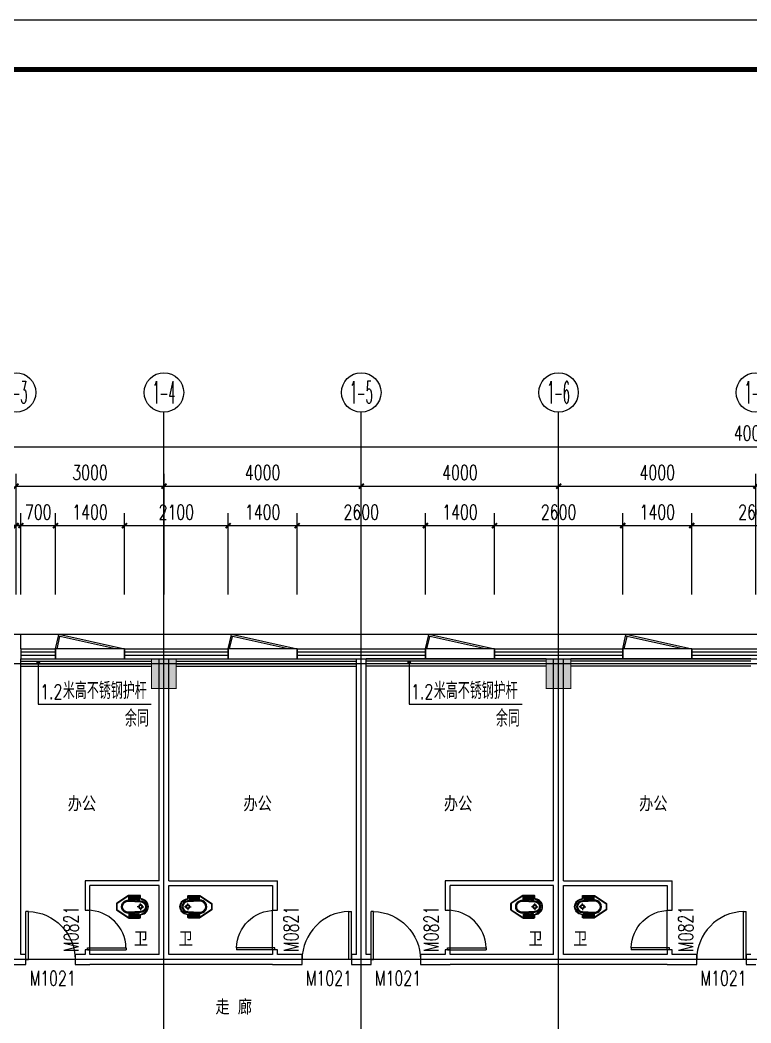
# Model space of a CAD drawing. Extents: x -6243262 to 3079315, y -2914302 to 172723.
# Drawn here: x -2305368 to -2290550, y -711687 to -691350 of the extents above; entities that cross this region are included whole.
import ezdxf
from ezdxf.enums import TextEntityAlignment as Align

# ---------------------------------------------------------------- set-up
doc = ezdxf.new("R2010")
doc.units = 0
doc.header["$LTSCALE"] = 1000
for name, color, linetype in [('0-柱网', 2, 'Continuous'), ('0-铝板', 32, 'Continuous'), ('A-FLOR-OTHER1-ON', 253, 'Continuous'), ('AXIS', 3, 'Continuous'), ('AXIS_TEXT', 7, 'Continuous'), ('DIM_LEAD', 3, 'Continuous'), ('DOTE', 24, 'Continuous'), ('PUB_DIM', 3, 'Continuous'), ('PUB_TEXT', 7, 'Continuous'), ('PUB_TITLE', 4, 'Continuous'), ('STAIR', 2, 'Continuous'), ('WALL', 9, 'Continuous'), ('WINDOW', 4, 'Continuous'), ('WINDOW_TEXT', 7, 'Continuous'), ('洁具', 253, 'Continuous')]:
    doc.layers.add(name, color=color, linetype=linetype)
doc.styles.add('-宋体', font='', dxfattribs={"width": 0.8})
doc.styles.add('_TCH_AXIS', font='COMPLEX', dxfattribs={"bigfont": 'GBCBIG'})
doc.styles.add('_TCH_DIM', font='SIMPLEX', dxfattribs={"bigfont": 'GBCBIG'})
doc.styles.add('_TCH_DIM_T3', font='SIMPLEX', dxfattribs={"width": 0.705882, "bigfont": 'GBCBIG'})
doc.styles.add('_TCH_WINDOW', font='SIMPLEX', dxfattribs={"height": 3.5, "bigfont": 'GBCBIG'})
doc.styles.add('COMPLEX', font='COMPLEX')
doc.styles.get('-宋体').set_extended_font_data('SimSun')
doc.dimstyles.new('_TCH_ARCH&&100', dxfattribs={"dimtxt": 297.5, "dimasz": 100, "dimexe": 250, "dimexo": 300, "dimgap": 126.25, "dimtad": 1, "dimdec": 0, "dimzin": 0, "dimdsep": 46, "dimtxsty": '_TCH_DIM_T3', "dimblk": 'ARCHTICK', "dimcen": 0.09, "dimclrt": 7, "dimazin": 2, "dimtfac": 1, "dimtdec": 0, "dimtix": 1, "dimtmove": 2, "dimatfit": 3, "dimfxl": 0, "dimtolj": 1, "dimtzin": 0, "dimarcsym": 0})

# ---------------------------------------------------------------- blocks, each defined once
blk = doc.blocks.new('$plan$00002871')
at = {"layer": '洁具', "color": 0}
for p, q in [((-15, -490), (-67, -490)), ((0, -475), (0, -423)), ((0, -505), (0, -557)), ((15, -490), (67, -490))]:
    blk.add_line(p, q, dxfattribs=at)
for points in [[(159, -508, -0.88995), (-159, -508, 0.380538), (-179, -491), (-210, -491, -0.414214), (-230, -471), (-230, -258, -0.144595), (-227, -247), (-73, -9, -0.254383), (-56, 0), (56, 0, -0.254383), (73, -9), (227, -247, -0.144595), (230, -258), (230, -471, -0.414214), (210, -491), (179, -491, 0.380538)], [(120, -491), (130, -252, 1.134994), (-130, -252), (-120, -491, 0.992594)], [(105, -490), (115, -251, 1.141146), (-115, -251), (-105, -490, 0.994896)], [(100, -490), (110, -251, 1.143479), (-110, -251), (-100, -490, 0.995777)], [(-149, -264, 1), (-149, -252), (-207, -252, 1), (-207, -264)], [(-148, -287, 1), (-148, -275), (-207, -275, 1), (-207, -287)], [(-147, -307, 1), (-147, -295), (-207, -295, 1), (-207, -307)], [(-146, -330, 1), (-146, -319), (-207, -319, 1), (-207, -330)], [(-146, -352, 1), (-146, -341), (-207, -341, 1), (-207, -352)], [(-145, -376, 1), (-145, -364), (-207, -364, 1), (-207, -376)], [(-144, -399, 1), (-144, -388), (-207, -388, 1), (-207, -399)], [(-149, -263, 1), (-149, -253), (-207, -253, 1), (-207, -263)], [(-148, -286, 1), (-148, -276), (-207, -276, 1), (-207, -286)], [(-147, -306, 1), (-147, -296), (-207, -296, 1), (-207, -306)], [(-146, -329, 1), (-146, -320), (-207, -320, 1), (-207, -329)], [(-146, -351, 1), (-146, -342), (-207, -342, 1), (-207, -351)], [(-145, -375, 1), (-145, -365), (-207, -365, 1), (-207, -375)], [(-144, -398, 1), (-144, -389), (-207, -389, 1), (-207, -398)], [(144, -399, -1), (144, -388), (207, -388, -1), (207, -399)], [(145, -376, -1), (145, -364), (207, -364, -1), (207, -376)], [(144, -398, -1), (144, -389), (207, -389, -1), (207, -398)], [(146, -352, -1), (146, -341), (207, -341, -1), (207, -352)], [(145, -375, -1), (145, -365), (207, -365, -1), (207, -375)], [(146, -330, -1), (146, -319), (207, -319, -1), (207, -330)], [(146, -351, -1), (146, -342), (207, -342, -1), (207, -351)], [(148, -287, -1), (148, -275), (207, -275, -1), (207, -287)], [(147, -307, -1), (147, -295), (207, -295, -1), (207, -307)], [(146, -329, -1), (146, -320), (207, -320, -1), (207, -329)], [(148, -286, -1), (148, -276), (207, -276, -1), (207, -286)], [(147, -306, -1), (147, -296), (207, -296, -1), (207, -306)], [(149, -264, -1), (149, -252), (207, -252, -1), (207, -264)], [(149, -263, -1), (149, -253), (207, -253, -1), (207, -263)], [(-143, -423, 1), (-143, -411), (-207, -411, 1), (-207, -423)], [(-141, -444, 1), (-141, -432), (-207, -432, 1), (-207, -444)], [(-141, -464, 1), (-141, -453), (-207, -453, 1), (-207, -464)], [(-143, -422, 1), (-143, -412), (-207, -412, 1), (-207, -422)], [(-141, -443, 1), (-141, -433), (-207, -433, 1), (-207, -443)], [(-141, -463, 1), (-141, -454), (-207, -454, 1), (-207, -463)], [(141, -444, -1), (141, -432), (207, -432, -1), (207, -444)], [(141, -464, -1), (141, -453), (207, -453, -1), (207, -464)], [(141, -443, -1), (141, -433), (207, -433, -1), (207, -443)], [(141, -463, -1), (141, -454), (207, -454, -1), (207, -463)], [(143, -423, -1), (143, -411), (207, -411, -1), (207, -423)], [(143, -422, -1), (143, -412), (207, -412, -1), (207, -422)]]:
    blk.add_lwpolyline(points, format="xyb", close=True, dxfattribs=at)
blk.add_lwpolyline([(-149, -507, 0.380538), (-179, -481), (-210, -481, -0.414214), (-220, -471), (-220, -258, -0.144595), (-218, -253), (-64, -15, -0.254383), (-56, -10), (56, -10, -0.254383), (64, -15), (218, -253, -0.144595), (220, -258), (220, -471, -0.414214), (210, -481), (179, -481, 0.380538), (149, -507, 0.380538)], format="xyb", dxfattribs=at)
for radius in [40, 31.7]:
    blk.add_circle((0, -490), radius, dxfattribs=at)
blk.add_arc((0, -490), 150, 186.665, 353.335, dxfattribs=at)
blk = doc.blocks.new('1#柱网')
at = {"layer": '0-柱网'}
for points in [[(501855, 93967), (501855, 93367), (502355, 93367), (502355, 93967)], [(509855, 93967), (509855, 93367), (510355, 93367), (510355, 93967)]]:
    blk.add_hatch(color=0, dxfattribs=at).paths.add_polyline_path(points)
at = {"layer": '0-柱网', "color": 0, "const_width": 20}
for points in [[(501855, 93967), (501855, 93367), (502355, 93367), (502355, 93967), (501855, 93967)], [(509855, 93967), (509855, 93367), (510355, 93367), (510355, 93967), (509855, 93967)]]:
    blk.add_lwpolyline(points, dxfattribs=at)
blk = doc.blocks.new('A$C22252488')
at = {"layer": '0-铝板', "color": 0}
blk.add_lwpolyline([(1218, 0), (60, 261), (69, 300), (1400, 0)], dxfattribs=at)
at = {"layer": 'WINDOW', "color": 0}
for points in [[(0, 0), (60, 261)], [(31, 0), (90, 254)]]:
    blk.add_lwpolyline(points, dxfattribs=at)
blk = doc.blocks.new('_ArchTick')
at = {"color": 0, "linetype": 'ByBlock', "const_width": 0.4}
blk.add_lwpolyline([(-0.5, -0.5), (0.5, 0.5)], dxfattribs=at)
blk = doc.blocks.new('*D805')
at = {"layer": 'Defpoints', "color": 0, "transparency": 16777216}
for p in [(-2289150, -701602), (-2291750, -703302), (-2289150, -703302)]:
    blk.add_point(p, dxfattribs=at)
at = {"layer": 'PUB_DIM', "color": 0, "lineweight": -2, "transparency": 16777216}
for p, q in [((-2291750, -703002), (-2291750, -701352)), ((-2289150, -703002), (-2289150, -701352)), ((-2291750, -701602), (-2289150, -701602))]:
    blk.add_line(p, q, dxfattribs=at)
at = {"layer": 'PUB_DIM', "color": 0, "lineweight": -2, "transparency": 16777216, "xscale": 100, "yscale": 100, "zscale": 100, "rotation": 180}
blk.add_blockref('_ArchTick', (-2291750, -701602), dxfattribs=at)
at = {"layer": 'PUB_DIM', "color": 0, "lineweight": -2, "transparency": 16777216, "xscale": 100, "yscale": 100, "zscale": 100}
blk.add_blockref('_ArchTick', (-2289150, -701602), dxfattribs=at)
at = {"layer": 'PUB_DIM', "color": 7, "transparency": 16777216, "insert": (-2290450, -701327), "char_height": 297.5, "attachment_point": 5, "style": '_TCH_DIM_T3'}
blk.add_mtext('\\A1;2600', dxfattribs=at)
blk = doc.blocks.new('*D806')
at = {"layer": 'Defpoints', "color": 0, "transparency": 16777216}
for p in [(-2291750, -701602), (-2293150, -703302), (-2291750, -703302)]:
    blk.add_point(p, dxfattribs=at)
at = {"layer": 'PUB_DIM', "color": 0, "lineweight": -2, "transparency": 16777216}
for p, q in [((-2293150, -703002), (-2293150, -701352)), ((-2291750, -703002), (-2291750, -701352)), ((-2293150, -701602), (-2291750, -701602))]:
    blk.add_line(p, q, dxfattribs=at)
at = {"layer": 'PUB_DIM', "color": 0, "lineweight": -2, "transparency": 16777216, "xscale": 100, "yscale": 100, "zscale": 100, "rotation": 180}
blk.add_blockref('_ArchTick', (-2293150, -701602), dxfattribs=at)
at = {"layer": 'PUB_DIM', "color": 0, "lineweight": -2, "transparency": 16777216, "xscale": 100, "yscale": 100, "zscale": 100}
blk.add_blockref('_ArchTick', (-2291750, -701602), dxfattribs=at)
at = {"layer": 'PUB_DIM', "color": 7, "transparency": 16777216, "insert": (-2292450, -701327), "char_height": 297.5, "attachment_point": 5, "style": '_TCH_DIM_T3'}
blk.add_mtext('\\A1;1400', dxfattribs=at)
blk = doc.blocks.new('*D807')
at = {"layer": 'Defpoints', "color": 0, "transparency": 16777216}
for p in [(-2293150, -701602), (-2295750, -703302), (-2293150, -703302)]:
    blk.add_point(p, dxfattribs=at)
at = {"layer": 'PUB_DIM', "color": 0, "lineweight": -2, "transparency": 16777216}
for p, q in [((-2295750, -703002), (-2295750, -701352)), ((-2293150, -703002), (-2293150, -701352)), ((-2295750, -701602), (-2293150, -701602))]:
    blk.add_line(p, q, dxfattribs=at)
at = {"layer": 'PUB_DIM', "color": 0, "lineweight": -2, "transparency": 16777216, "xscale": 100, "yscale": 100, "zscale": 100, "rotation": 180}
blk.add_blockref('_ArchTick', (-2295750, -701602), dxfattribs=at)
at = {"layer": 'PUB_DIM', "color": 0, "lineweight": -2, "transparency": 16777216, "xscale": 100, "yscale": 100, "zscale": 100}
blk.add_blockref('_ArchTick', (-2293150, -701602), dxfattribs=at)
at = {"layer": 'PUB_DIM', "color": 7, "transparency": 16777216, "insert": (-2294450, -701327), "char_height": 297.5, "attachment_point": 5, "style": '_TCH_DIM_T3'}
blk.add_mtext('\\A1;2600', dxfattribs=at)
blk = doc.blocks.new('*D808')
at = {"layer": 'Defpoints', "color": 0, "transparency": 16777216}
for p in [(-2295750, -701602), (-2297150, -703302), (-2295750, -703302)]:
    blk.add_point(p, dxfattribs=at)
at = {"layer": 'PUB_DIM', "color": 0, "lineweight": -2, "transparency": 16777216}
for p, q in [((-2297150, -703002), (-2297150, -701352)), ((-2295750, -703002), (-2295750, -701352)), ((-2297150, -701602), (-2295750, -701602))]:
    blk.add_line(p, q, dxfattribs=at)
at = {"layer": 'PUB_DIM', "color": 0, "lineweight": -2, "transparency": 16777216, "xscale": 100, "yscale": 100, "zscale": 100, "rotation": 180}
blk.add_blockref('_ArchTick', (-2297150, -701602), dxfattribs=at)
at = {"layer": 'PUB_DIM', "color": 0, "lineweight": -2, "transparency": 16777216, "xscale": 100, "yscale": 100, "zscale": 100}
blk.add_blockref('_ArchTick', (-2295750, -701602), dxfattribs=at)
at = {"layer": 'PUB_DIM', "color": 7, "transparency": 16777216, "insert": (-2296450, -701327), "char_height": 297.5, "attachment_point": 5, "style": '_TCH_DIM_T3'}
blk.add_mtext('\\A1;1400', dxfattribs=at)
blk = doc.blocks.new('*D809')
at = {"layer": 'Defpoints', "color": 0, "transparency": 16777216}
for p in [(-2297150, -701602), (-2299750, -703302), (-2297150, -703302)]:
    blk.add_point(p, dxfattribs=at)
at = {"layer": 'PUB_DIM', "color": 0, "lineweight": -2, "transparency": 16777216}
for p, q in [((-2299750, -703002), (-2299750, -701352)), ((-2297150, -703002), (-2297150, -701352)), ((-2299750, -701602), (-2297150, -701602))]:
    blk.add_line(p, q, dxfattribs=at)
at = {"layer": 'PUB_DIM', "color": 0, "lineweight": -2, "transparency": 16777216, "xscale": 100, "yscale": 100, "zscale": 100, "rotation": 180}
blk.add_blockref('_ArchTick', (-2299750, -701602), dxfattribs=at)
at = {"layer": 'PUB_DIM', "color": 0, "lineweight": -2, "transparency": 16777216, "xscale": 100, "yscale": 100, "zscale": 100}
blk.add_blockref('_ArchTick', (-2297150, -701602), dxfattribs=at)
at = {"layer": 'PUB_DIM', "color": 7, "transparency": 16777216, "insert": (-2298450, -701327), "char_height": 297.5, "attachment_point": 5, "style": '_TCH_DIM_T3'}
blk.add_mtext('\\A1;2600', dxfattribs=at)
blk = doc.blocks.new('*D810')
at = {"layer": 'Defpoints', "color": 0, "transparency": 16777216}
for p in [(-2299750, -701602), (-2301150, -703302), (-2299750, -703302)]:
    blk.add_point(p, dxfattribs=at)
at = {"layer": 'PUB_DIM', "color": 0, "lineweight": -2, "transparency": 16777216}
for p, q in [((-2301150, -703002), (-2301150, -701352)), ((-2299750, -703002), (-2299750, -701352)), ((-2301150, -701602), (-2299750, -701602))]:
    blk.add_line(p, q, dxfattribs=at)
at = {"layer": 'PUB_DIM', "color": 0, "lineweight": -2, "transparency": 16777216, "xscale": 100, "yscale": 100, "zscale": 100, "rotation": 180}
blk.add_blockref('_ArchTick', (-2301150, -701602), dxfattribs=at)
at = {"layer": 'PUB_DIM', "color": 0, "lineweight": -2, "transparency": 16777216, "xscale": 100, "yscale": 100, "zscale": 100}
blk.add_blockref('_ArchTick', (-2299750, -701602), dxfattribs=at)
at = {"layer": 'PUB_DIM', "color": 7, "transparency": 16777216, "insert": (-2300450, -701327), "char_height": 297.5, "attachment_point": 5, "style": '_TCH_DIM_T3'}
blk.add_mtext('\\A1;1400', dxfattribs=at)
blk = doc.blocks.new('*D811')
at = {"layer": 'Defpoints', "color": 0, "transparency": 16777216}
for p in [(-2301150, -701602), (-2303250, -703302), (-2301150, -703302)]:
    blk.add_point(p, dxfattribs=at)
at = {"layer": 'PUB_DIM', "color": 0, "lineweight": -2, "transparency": 16777216}
for p, q in [((-2303250, -703002), (-2303250, -701352)), ((-2301150, -703002), (-2301150, -701352)), ((-2303250, -701602), (-2301150, -701602))]:
    blk.add_line(p, q, dxfattribs=at)
at = {"layer": 'PUB_DIM', "color": 0, "lineweight": -2, "transparency": 16777216, "xscale": 100, "yscale": 100, "zscale": 100, "rotation": 180}
blk.add_blockref('_ArchTick', (-2303250, -701602), dxfattribs=at)
at = {"layer": 'PUB_DIM', "color": 0, "lineweight": -2, "transparency": 16777216, "xscale": 100, "yscale": 100, "zscale": 100}
blk.add_blockref('_ArchTick', (-2301150, -701602), dxfattribs=at)
at = {"layer": 'PUB_DIM', "color": 7, "transparency": 16777216, "insert": (-2302200, -701327), "char_height": 297.5, "attachment_point": 5, "style": '_TCH_DIM_T3'}
blk.add_mtext('\\A1;2100', dxfattribs=at)
blk = doc.blocks.new('*D812')
at = {"layer": 'Defpoints', "color": 0, "transparency": 16777216}
for p in [(-2303250, -701602), (-2304650, -703302), (-2303250, -703302)]:
    blk.add_point(p, dxfattribs=at)
at = {"layer": 'PUB_DIM', "color": 0, "lineweight": -2, "transparency": 16777216}
for p, q in [((-2304650, -703002), (-2304650, -701352)), ((-2303250, -703002), (-2303250, -701352)), ((-2304650, -701602), (-2303250, -701602))]:
    blk.add_line(p, q, dxfattribs=at)
at = {"layer": 'PUB_DIM', "color": 0, "lineweight": -2, "transparency": 16777216, "xscale": 100, "yscale": 100, "zscale": 100, "rotation": 180}
blk.add_blockref('_ArchTick', (-2304650, -701602), dxfattribs=at)
at = {"layer": 'PUB_DIM', "color": 0, "lineweight": -2, "transparency": 16777216, "xscale": 100, "yscale": 100, "zscale": 100}
blk.add_blockref('_ArchTick', (-2303250, -701602), dxfattribs=at)
at = {"layer": 'PUB_DIM', "color": 7, "transparency": 16777216, "insert": (-2303950, -701327), "char_height": 297.5, "attachment_point": 5, "style": '_TCH_DIM_T3'}
blk.add_mtext('\\A1;1400', dxfattribs=at)
blk = doc.blocks.new('*D813')
at = {"layer": 'Defpoints', "color": 0, "transparency": 16777216}
for p in [(-2304650, -701602), (-2305350, -703302), (-2304650, -703302)]:
    blk.add_point(p, dxfattribs=at)
at = {"layer": 'PUB_DIM', "color": 0, "lineweight": -2, "transparency": 16777216}
for p, q in [((-2305350, -703002), (-2305350, -701352)), ((-2304650, -703002), (-2304650, -701352)), ((-2305350, -701602), (-2305450, -701602)), ((-2305350, -701602), (-2304650, -701602)), ((-2304650, -701602), (-2304550, -701602))]:
    blk.add_line(p, q, dxfattribs=at)
at = {"layer": 'PUB_DIM', "color": 0, "lineweight": -2, "transparency": 16777216, "xscale": 100, "yscale": 100, "zscale": 100}
blk.add_blockref('_ArchTick', (-2305350, -701602), dxfattribs=at)
at = {"layer": 'PUB_DIM', "color": 0, "lineweight": -2, "transparency": 16777216, "xscale": 100, "yscale": 100, "zscale": 100, "rotation": 180}
blk.add_blockref('_ArchTick', (-2304650, -701602), dxfattribs=at)
at = {"layer": 'PUB_DIM', "color": 7, "transparency": 16777216, "insert": (-2305000, -701327), "char_height": 297.5, "attachment_point": 5, "style": '_TCH_DIM_T3'}
blk.add_mtext('\\A1;700', dxfattribs=at)
blk = doc.blocks.new('*D814')
at = {"layer": 'Defpoints', "color": 0, "transparency": 16777216}
for p in [(-2305350, -701602), (-2305450, -703302), (-2305350, -703302)]:
    blk.add_point(p, dxfattribs=at)
at = {"layer": 'PUB_DIM', "color": 0, "lineweight": -2, "transparency": 16777216}
for p, q in [((-2305450, -703002), (-2305450, -701352)), ((-2305350, -703002), (-2305350, -701352)), ((-2305450, -701602), (-2305550, -701602)), ((-2305450, -701602), (-2305350, -701602)), ((-2305350, -701602), (-2305250, -701602))]:
    blk.add_line(p, q, dxfattribs=at)
at = {"layer": 'PUB_DIM', "color": 0, "lineweight": -2, "transparency": 16777216, "xscale": 100, "yscale": 100, "zscale": 100}
blk.add_blockref('_ArchTick', (-2305450, -701602), dxfattribs=at)
at = {"layer": 'PUB_DIM', "color": 0, "lineweight": -2, "transparency": 16777216, "xscale": 100, "yscale": 100, "zscale": 100, "rotation": 180}
blk.add_blockref('_ArchTick', (-2305350, -701602), dxfattribs=at)
at = {"layer": 'PUB_DIM', "color": 7, "transparency": 16777216, "insert": (-2305800, -701327), "char_height": 297.5, "attachment_point": 5, "style": '_TCH_DIM_T3'}
blk.add_mtext('\\A1;100', dxfattribs=at)
blk = doc.blocks.new('*D1229')
at = {"layer": 'AXIS', "color": 0, "lineweight": -2, "transparency": 16777216}
for p, q in [((-2294450, -703002), (-2294450, -700552)), ((-2290450, -703002), (-2290450, -700552)), ((-2294450, -700802), (-2290450, -700802))]:
    blk.add_line(p, q, dxfattribs=at)
at = {"layer": 'Defpoints', "color": 0, "transparency": 16777216}
for p in [(-2290450, -700802), (-2294450, -703302), (-2290450, -703302)]:
    blk.add_point(p, dxfattribs=at)
at = {"layer": 'AXIS', "color": 0, "lineweight": -2, "transparency": 16777216, "xscale": 100, "yscale": 100, "zscale": 100, "rotation": 180}
blk.add_blockref('_ArchTick', (-2294450, -700802), dxfattribs=at)
at = {"layer": 'AXIS', "color": 0, "lineweight": -2, "transparency": 16777216, "xscale": 100, "yscale": 100, "zscale": 100}
blk.add_blockref('_ArchTick', (-2290450, -700802), dxfattribs=at)
at = {"layer": 'AXIS', "color": 7, "transparency": 16777216, "insert": (-2292450, -700527), "char_height": 297.5, "attachment_point": 5, "style": '_TCH_DIM_T3'}
blk.add_mtext('\\A1;4000', dxfattribs=at)
blk = doc.blocks.new('*D1230')
at = {"layer": 'AXIS', "color": 0, "lineweight": -2, "transparency": 16777216}
for p, q in [((-2298450, -703002), (-2298450, -700552)), ((-2294450, -703002), (-2294450, -700552)), ((-2298450, -700802), (-2294450, -700802))]:
    blk.add_line(p, q, dxfattribs=at)
at = {"layer": 'Defpoints', "color": 0, "transparency": 16777216}
for p in [(-2294450, -700802), (-2298450, -703302), (-2294450, -703302)]:
    blk.add_point(p, dxfattribs=at)
at = {"layer": 'AXIS', "color": 0, "lineweight": -2, "transparency": 16777216, "xscale": 100, "yscale": 100, "zscale": 100, "rotation": 180}
blk.add_blockref('_ArchTick', (-2298450, -700802), dxfattribs=at)
at = {"layer": 'AXIS', "color": 0, "lineweight": -2, "transparency": 16777216, "xscale": 100, "yscale": 100, "zscale": 100}
blk.add_blockref('_ArchTick', (-2294450, -700802), dxfattribs=at)
at = {"layer": 'AXIS', "color": 7, "transparency": 16777216, "insert": (-2296450, -700527), "char_height": 297.5, "attachment_point": 5, "style": '_TCH_DIM_T3'}
blk.add_mtext('\\A1;4000', dxfattribs=at)
blk = doc.blocks.new('*D1231')
at = {"layer": 'AXIS', "color": 0, "lineweight": -2, "transparency": 16777216}
for p, q in [((-2302450, -703002), (-2302450, -700552)), ((-2298450, -703002), (-2298450, -700552)), ((-2302450, -700802), (-2298450, -700802))]:
    blk.add_line(p, q, dxfattribs=at)
at = {"layer": 'Defpoints', "color": 0, "transparency": 16777216}
for p in [(-2298450, -700802), (-2302450, -703302), (-2298450, -703302)]:
    blk.add_point(p, dxfattribs=at)
at = {"layer": 'AXIS', "color": 0, "lineweight": -2, "transparency": 16777216, "xscale": 100, "yscale": 100, "zscale": 100, "rotation": 180}
blk.add_blockref('_ArchTick', (-2302450, -700802), dxfattribs=at)
at = {"layer": 'AXIS', "color": 0, "lineweight": -2, "transparency": 16777216, "xscale": 100, "yscale": 100, "zscale": 100}
blk.add_blockref('_ArchTick', (-2298450, -700802), dxfattribs=at)
at = {"layer": 'AXIS', "color": 7, "transparency": 16777216, "insert": (-2300450, -700527), "char_height": 297.5, "attachment_point": 5, "style": '_TCH_DIM_T3'}
blk.add_mtext('\\A1;4000', dxfattribs=at)
blk = doc.blocks.new('*D1232')
at = {"layer": 'AXIS', "color": 0, "lineweight": -2, "transparency": 16777216}
for p, q in [((-2305450, -703002), (-2305450, -700552)), ((-2302450, -703002), (-2302450, -700552)), ((-2305450, -700802), (-2302450, -700802))]:
    blk.add_line(p, q, dxfattribs=at)
at = {"layer": 'Defpoints', "color": 0, "transparency": 16777216}
for p in [(-2302450, -700802), (-2305450, -703302), (-2302450, -703302)]:
    blk.add_point(p, dxfattribs=at)
at = {"layer": 'AXIS', "color": 0, "lineweight": -2, "transparency": 16777216, "xscale": 100, "yscale": 100, "zscale": 100, "rotation": 180}
blk.add_blockref('_ArchTick', (-2305450, -700802), dxfattribs=at)
at = {"layer": 'AXIS', "color": 0, "lineweight": -2, "transparency": 16777216, "xscale": 100, "yscale": 100, "zscale": 100}
blk.add_blockref('_ArchTick', (-2302450, -700802), dxfattribs=at)
at = {"layer": 'AXIS', "color": 7, "transparency": 16777216, "insert": (-2303950, -700527), "char_height": 297.5, "attachment_point": 5, "style": '_TCH_DIM_T3'}
blk.add_mtext('\\A1;3000', dxfattribs=at)
blk = doc.blocks.new('*D1234')
at = {"layer": 'AXIS', "color": 0, "lineweight": -2, "transparency": 16777216}
for p, q in [((-2310450, -703002), (-2310450, -699752)), ((-2270450, -703002), (-2270450, -699752)), ((-2310450, -700002), (-2270450, -700002))]:
    blk.add_line(p, q, dxfattribs=at)
at = {"layer": 'Defpoints', "color": 0, "transparency": 16777216}
for p in [(-2270450, -700002), (-2310450, -703302), (-2270450, -703302)]:
    blk.add_point(p, dxfattribs=at)
at = {"layer": 'AXIS', "color": 0, "lineweight": -2, "transparency": 16777216, "xscale": 100, "yscale": 100, "zscale": 100, "rotation": 180}
blk.add_blockref('_ArchTick', (-2310450, -700002), dxfattribs=at)
at = {"layer": 'AXIS', "color": 0, "lineweight": -2, "transparency": 16777216, "xscale": 100, "yscale": 100, "zscale": 100}
blk.add_blockref('_ArchTick', (-2270450, -700002), dxfattribs=at)
at = {"layer": 'AXIS', "color": 7, "transparency": 16777216, "insert": (-2290450, -699727), "char_height": 297.5, "attachment_point": 5, "style": '_TCH_DIM_T3'}
blk.add_mtext('\\A1;40000', dxfattribs=at)
blk = doc.blocks.new('$DorLib2D$00000001')
at = {"color": 0}
for p, q in [((0.45, 0.975), (0.5, 0.975)), ((0.45, 0), (0.45, 0.975)), ((0.5, 0), (0.5, 0.975)), ((0.5, 0), (0.45, 0))]:
    blk.add_line(p, q, dxfattribs=at)
at = {"color": 0, "lineweight": 13}
blk.add_arc((0.475, 0), 0.975, 91.4693, 180, dxfattribs=at)
blk = doc.blocks.new('_AXISO')
at = {"color": 0}
blk.add_circle((0, 0), 0.5, dxfattribs=at)
at = {"layer": 'AXIS_TEXT', "color": 0, "style": 'COMPLEX', "width": 1.041667}
blk.add_attdef('A', text='', height=0.56, dxfattribs=at).set_placement((-0.25, -0.28), (0.25, -0.28), align=Align.FIT)
blk = doc.blocks.new('$WINLIB2D$00000001')
at = {"color": 0}
for points in [[(-0.5, 0.5), (-0.5, -0.5)], [(-0.5, 0.5), (0.5, 0.5)], [(0.5, -0.5), (0.5, 0.5)], [(0.5, 0.1667), (-0.5, 0.1667)], [(0.5, -0.1667), (-0.5, -0.1667)], [(-0.5, -0.5), (0.5, -0.5)]]:
    blk.add_lwpolyline(points, dxfattribs=at)

msp = doc.modelspace()

# ---------------------------------------------------------------- linework, layer by layer
at = {"layer": '0-铝板'}
msp.add_lwpolyline([(-2305350.4, -703801.6), (-2269850.4, -703801.6), (-2269850.4, -712301.6)], dxfattribs=at)
at = {"layer": 'A-FLOR-OTHER1-ON'}
for points in [[(-2305350.4, -704301.6), (-2302700.4, -704301.6)], [(-2302200.4, -704301.6), (-2298550.4, -704301.6)], [(-2294700.4, -704301.6), (-2298350.4, -704301.6)], [(-2290550.4, -704301.6), (-2294200.4, -704301.6)], [(-2305350.4, -704451.6), (-2302700.4, -704451.6)], [(-2302200.4, -704451.6), (-2298550.4, -704451.6)], [(-2294700.4, -704451.6), (-2298350.4, -704451.6)], [(-2290550.4, -704451.6), (-2294200.4, -704451.6)]]:
    msp.add_lwpolyline(points, dxfattribs=at)
at = {"layer": 'AXIS'}
for p, q in [((-2302450.4, -703301.6), (-2302450.4, -699301.6)), ((-2298450.4, -703301.6), (-2298450.4, -699301.6)), ((-2294450.4, -703301.6), (-2294450.4, -699301.6))]:
    msp.add_line(p, q, dxfattribs=at)
at = {"layer": 'DIM_LEAD'}
for p, q in [((-2304999.6, -704380.7), (-2304999.6, -705223.2)), ((-2297478.8, -704380.7), (-2297478.8, -705223.2)), ((-2304999.6, -705223.2), (-2302709.4, -705223.2)), ((-2297478.8, -705223.2), (-2295188.6, -705223.2))]:
    msp.add_line(p, q, dxfattribs=at)
at = {"layer": 'DIM_LEAD', "const_width": 40}
for points in [[(-2304999.6, -704360.7, 1), (-2304999.6, -704400.7, 1)], [(-2297478.8, -704360.7, 1), (-2297478.8, -704400.7, 1)]]:
    msp.add_lwpolyline(points, format="xyb", close=True, dxfattribs=at)
at = {"layer": 'DOTE'}
for p, q in [((-2302450.4, -721001.6), (-2302450.4, -703301.6)), ((-2298450.4, -721001.6), (-2298450.4, -703301.6)), ((-2294450.4, -721001.6), (-2294450.4, -703301.6)), ((-2269350.4, -704401.6), (-2311550.4, -704401.6)), ((-2269350.4, -710401.6), (-2311550.4, -710401.6))]:
    msp.add_line(p, q, dxfattribs=at)
at = {"layer": 'PUB_TITLE'}
msp.add_lwpolyline([(-2317982.9, -733350.5), (-2258582.9, -733350.5), (-2258582.9, -691350.5), (-2317982.9, -691350.5)], close=True, dxfattribs=at)
at = {"layer": 'PUB_TITLE', "const_width": 100}
msp.add_lwpolyline([(-2316482.9, -732350.5), (-2259582.9, -732350.5), (-2259582.9, -692350.5), (-2316482.9, -692350.5)], close=True, dxfattribs=at)
at = {"layer": 'STAIR'}
for points in [[(-2305350.4, -704351.6), (-2302700.4, -704351.6)], [(-2305350.4, -704401.6), (-2302700.4, -704401.6)], [(-2302200.4, -704351.6), (-2298550.4, -704351.6)], [(-2302200.4, -704401.6), (-2298550.4, -704401.6)], [(-2294700.4, -704351.6), (-2298350.4, -704351.6)], [(-2294700.4, -704401.6), (-2298350.4, -704401.6)], [(-2290550.4, -704351.6), (-2294200.4, -704351.6)], [(-2290550.4, -704401.6), (-2294200.4, -704401.6)]]:
    msp.add_lwpolyline(points, dxfattribs=at)
at = {"layer": 'WALL'}
for p, q in [((-2305550.4, -703801.6), (-2305350.4, -703801.6)), ((-2305350.4, -704101.6), (-2305350.4, -703801.6)), ((-2305350.4, -704101.6), (-2305350.4, -704301.6)), ((-2303250.4, -704101.6), (-2304650.4, -704101.6)), ((-2304650.4, -704101.6), (-2304650.4, -704301.6)), ((-2303250.4, -704301.6), (-2303250.4, -704101.6)), ((-2299750.4, -704101.6), (-2301150.4, -704101.6)), ((-2301150.4, -704101.6), (-2301150.4, -704301.6)), ((-2299750.4, -704301.6), (-2299750.4, -704101.6)), ((-2295750.4, -704101.6), (-2297150.4, -704101.6)), ((-2297150.4, -704101.6), (-2297150.4, -704301.6)), ((-2295750.4, -704301.6), (-2295750.4, -704101.6)), ((-2291750.4, -704101.6), (-2293150.4, -704101.6)), ((-2293150.4, -704101.6), (-2293150.4, -704301.6)), ((-2291750.4, -704301.6), (-2291750.4, -704101.6)), ((-2305350.4, -704401.6), (-2305350.4, -704301.6)), ((-2305350.4, -707101.6), (-2305350.4, -704401.6)), ((-2304650.4, -704301.6), (-2303250.4, -704301.6)), ((-2302550.4, -708801.6), (-2302550.4, -704301.6)), ((-2302550.4, -704301.6), (-2302350.4, -704301.6)), ((-2302350.4, -708801.6), (-2302350.4, -704301.6)), ((-2301150.4, -704301.6), (-2299750.4, -704301.6)), ((-2298550.4, -710301.6), (-2298550.4, -704301.6)), ((-2298550.4, -704301.6), (-2298350.4, -704301.6)), ((-2298350.4, -710301.6), (-2298350.4, -704301.6)), ((-2297150.4, -704301.6), (-2295750.4, -704301.6)), ((-2294550.4, -708801.6), (-2294550.4, -704301.6)), ((-2294550.4, -704301.6), (-2294350.4, -704301.6)), ((-2294350.4, -708801.6), (-2294350.4, -704301.6)), ((-2293150.4, -704301.6), (-2291750.4, -704301.6)), ((-2305350.4, -710301.6), (-2305350.4, -707101.6)), ((-2302550.4, -708801.6), (-2304050.4, -708801.6)), ((-2304050.4, -708801.6), (-2304050.4, -709401.6)), ((-2302550.4, -708901.6), (-2303950.4, -708901.6)), ((-2303950.4, -709401.6), (-2303950.4, -708901.6)), ((-2302550.4, -710301.6), (-2302550.4, -708901.6)), ((-2302350.4, -708801.6), (-2300150.4, -708801.6)), ((-2302350.4, -710301.6), (-2302350.4, -708901.6)), ((-2302350.4, -708901.6), (-2300250.4, -708901.6)), ((-2300250.4, -708901.6), (-2300250.4, -709401.6)), ((-2300150.4, -709401.6), (-2300150.4, -708801.6)), ((-2294550.4, -708801.6), (-2296750.4, -708801.6)), ((-2296750.4, -708801.6), (-2296750.4, -709401.6)), ((-2294550.4, -708901.6), (-2296650.4, -708901.6)), ((-2296650.4, -709401.6), (-2296650.4, -708901.6)), ((-2294550.4, -710301.6), (-2294550.4, -708901.6)), ((-2294350.4, -708801.6), (-2292150.4, -708801.6)), ((-2294350.4, -710301.6), (-2294350.4, -708901.6)), ((-2294350.4, -708901.6), (-2292250.4, -708901.6)), ((-2292250.4, -708901.6), (-2292250.4, -709401.6)), ((-2292150.4, -709401.6), (-2292150.4, -708801.6)), ((-2304050.4, -709401.6), (-2303950.4, -709401.6)), ((-2300250.4, -709401.6), (-2300150.4, -709401.6)), ((-2296750.4, -709401.6), (-2296650.4, -709401.6)), ((-2292250.4, -709401.6), (-2292150.4, -709401.6)), ((-2305250.4, -710301.6), (-2305350.4, -710301.6)), ((-2305250.4, -710501.6), (-2305250.4, -710301.6)), ((-2304050.4, -710301.6), (-2304250.4, -710301.6)), ((-2304250.4, -710301.6), (-2304250.4, -710501.6)), ((-2303950.4, -710201.6), (-2304050.4, -710201.6)), ((-2304050.4, -710201.6), (-2304050.4, -710301.6)), ((-2303950.4, -710301.6), (-2303950.4, -710201.6)), ((-2302550.4, -710301.6), (-2303950.4, -710301.6)), ((-2300250.4, -710301.6), (-2302350.4, -710301.6)), ((-2300150.4, -710201.6), (-2300250.4, -710201.6)), ((-2300250.4, -710201.6), (-2300250.4, -710301.6)), ((-2300150.4, -710301.6), (-2300150.4, -710201.6)), ((-2299650.4, -710301.6), (-2300150.4, -710301.6)), ((-2299650.4, -710501.6), (-2299650.4, -710301.6)), ((-2298550.4, -710301.6), (-2298650.4, -710301.6)), ((-2298650.4, -710301.6), (-2298650.4, -710501.6)), ((-2298250.4, -710301.6), (-2298350.4, -710301.6)), ((-2298250.4, -710501.6), (-2298250.4, -710301.6)), ((-2296750.4, -710301.6), (-2297250.4, -710301.6)), ((-2297250.4, -710301.6), (-2297250.4, -710501.6)), ((-2296650.4, -710201.6), (-2296750.4, -710201.6)), ((-2296750.4, -710201.6), (-2296750.4, -710301.6)), ((-2296650.4, -710301.6), (-2296650.4, -710201.6)), ((-2294550.4, -710301.6), (-2296650.4, -710301.6)), ((-2292250.4, -710301.6), (-2294350.4, -710301.6)), ((-2292150.4, -710201.6), (-2292250.4, -710201.6)), ((-2292250.4, -710201.6), (-2292250.4, -710301.6)), ((-2292150.4, -710301.6), (-2292150.4, -710201.6)), ((-2291650.4, -710301.6), (-2292150.4, -710301.6)), ((-2291650.4, -710501.6), (-2291650.4, -710301.6)), ((-2290550.4, -710301.6), (-2290650.4, -710301.6)), ((-2290650.4, -710301.6), (-2290650.4, -710501.6)), ((-2305550.4, -710501.6), (-2305250.4, -710501.6)), ((-2304250.4, -710501.6), (-2303950.4, -710501.6)), ((-2302450.4, -710501.6), (-2303950.4, -710501.6)), ((-2300250.4, -710501.6), (-2302450.4, -710501.6)), ((-2300250.4, -710501.6), (-2299650.4, -710501.6)), ((-2298650.4, -710501.6), (-2298450.4, -710501.6)), ((-2298450.4, -710501.6), (-2298250.4, -710501.6)), ((-2297250.4, -710501.6), (-2296650.4, -710501.6)), ((-2294450.4, -710501.6), (-2296650.4, -710501.6)), ((-2292250.4, -710501.6), (-2294450.4, -710501.6)), ((-2292250.4, -710501.6), (-2291650.4, -710501.6)), ((-2290650.4, -710501.6), (-2290450.4, -710501.6))]:
    msp.add_line(p, q, dxfattribs=at)
at = {"layer": 'WINDOW'}
for p, q in [((-2303950.4, -710201.6), (-2303950.4, -709401.6)), ((-2300250.4, -710201.6), (-2300250.4, -709401.6)), ((-2296650.4, -710201.6), (-2296650.4, -709401.6)), ((-2292250.4, -710201.6), (-2292250.4, -709401.6))]:
    msp.add_line(p, q, dxfattribs=at)

# ---------------------------------------------------------------- block references
at = {"color": 8, "xscale": -1, "rotation": 89.99999999997154}
for p in [(-2303414.9, -709329.4), (-2295423.4, -709329.4)]:
    msp.add_blockref('$plan$00002871', p, dxfattribs=at)
at = {"color": 8, "rotation": 270.0000000000284}
for p in [(-2301477.4, -709329.4), (-2293477.4, -709329.4)]:
    msp.add_blockref('$plan$00002871', p, dxfattribs=at)
at = {"layer": '0-柱网'}
msp.add_blockref('1#柱网', (-2804555.4, -798268.8), dxfattribs=at)
at = {"layer": '0-铝板', "color": 8}
for p in [(-2304650.4, -704101.6), (-2301150.4, -704101.6), (-2297150.4, -704101.6), (-2293150.4, -704101.6)]:
    msp.add_blockref('A$C22252488', p, dxfattribs=at)
at = {"layer": 'AXIS'}
ref = msp.add_blockref('_AXISO', (-2305450.4, -698901.6), dxfattribs=dict(at, xscale=800, yscale=800, zscale=800))
ref.add_attrib('A', '1-3', dxfattribs={"layer": 'AXIS_TEXT', "height": 452.55, "style": '_TCH_AXIS', "width": 0.381818}).set_placement((-2305676.7, -699127.8), (-2305224.1, -699127.8), align=Align.FIT)
ref = msp.add_blockref('_AXISO', (-2302450.4, -698901.6), dxfattribs=dict(at, xscale=800, yscale=800, zscale=800))
ref.add_attrib('A', '1-4', dxfattribs={"layer": 'AXIS_TEXT', "height": 452.55, "style": '_TCH_AXIS', "width": 0.368421}).set_placement((-2302676.7, -699127.8), (-2302224.1, -699127.8), align=Align.FIT)
ref = msp.add_blockref('_AXISO', (-2298450.4, -698901.6), dxfattribs=dict(at, xscale=800, yscale=800, zscale=800))
ref.add_attrib('A', '1-5', dxfattribs={"layer": 'AXIS_TEXT', "height": 452.55, "style": '_TCH_AXIS', "width": 0.381818}).set_placement((-2298676.7, -699127.8), (-2298224.1, -699127.8), align=Align.FIT)
ref = msp.add_blockref('_AXISO', (-2294450.4, -698901.6), dxfattribs=dict(at, xscale=800, yscale=800, zscale=800))
ref.add_attrib('A', '1-6', dxfattribs={"layer": 'AXIS_TEXT', "height": 452.55, "style": '_TCH_AXIS', "width": 0.381818}).set_placement((-2294676.7, -699127.8), (-2294224.1, -699127.8), align=Align.FIT)
ref = msp.add_blockref('_AXISO', (-2290450.4, -698901.6), dxfattribs=dict(at, xscale=800, yscale=800, zscale=800))
ref.add_attrib('A', '1-8', dxfattribs={"layer": 'AXIS_TEXT', "height": 452.55, "style": '_TCH_AXIS', "width": 0.381818}).set_placement((-2290676.7, -699127.8), (-2290224.1, -699127.8), align=Align.FIT)
at = {"layer": 'WINDOW', "yscale": -200, "rotation": 180}
for p, xscale, zscale in [((-2305000.4, -704201.6), -700.0000000149448, -700.0000000149448), ((-2302200.4, -704201.6), -2100.000000000204, -2100.000000000204), ((-2298450.4, -704201.6), -2600.000000000007, -2600.000000000007), ((-2294450.4, -704201.6), -2600.000000000007, -2600.000000000007), ((-2290450.4, -704201.6), -2600.000000000007, -2600.000000000007)]:
    msp.add_blockref('$WINLIB2D$00000001', p, dxfattribs=dict(at, xscale=xscale, zscale=zscale))
at = {"layer": 'WINDOW'}
ref = msp.add_blockref('$DorLib2D$00000001', (-2304750.4, -710401.6), dxfattribs=dict(at, xscale=1000, yscale=-1000, zscale=1000, rotation=180))
ref.add_attrib('A', 'M1021', (-2305175.4, -710930.2), dxfattribs={"layer": 'WINDOW_TEXT', "height": 297.5, "style": '_TCH_WINDOW', "width": 0.705882})
ref = msp.add_blockref('$DorLib2D$00000001', (-2304000.4, -709801.6), dxfattribs=dict(at, xscale=-800, yscale=-800, zscale=-800, rotation=90))
ref.add_attrib('A', 'M0821', (-2304181.5, -710246.6), dxfattribs={"layer": 'WINDOW_TEXT', "height": 297.5, "rotation": 90, "style": '_TCH_WINDOW', "width": 0.705882})
ref = msp.add_blockref('$DorLib2D$00000001', (-2300200.4, -709801.6), dxfattribs=dict(at, xscale=-800, yscale=800, zscale=-800, rotation=90))
ref.add_attrib('A', 'M0821', (-2299721.7, -710246.6), dxfattribs={"layer": 'WINDOW_TEXT', "height": 297.5, "rotation": 90, "style": '_TCH_WINDOW', "width": 0.705882})
ref = msp.add_blockref('$DorLib2D$00000001', (-2299150.4, -710401.6), dxfattribs=dict(at, xscale=-1000, yscale=-1000, zscale=-1000, rotation=180))
ref.add_attrib('A', 'M1021', (-2299575.4, -710930.2), dxfattribs={"layer": 'WINDOW_TEXT', "height": 297.5, "style": '_TCH_WINDOW', "width": 0.705882})
ref = msp.add_blockref('$DorLib2D$00000001', (-2297750.4, -710401.6), dxfattribs=dict(at, xscale=1000, yscale=-1000, zscale=1000, rotation=180))
ref.add_attrib('A', 'M1021', (-2298175.4, -710930.2), dxfattribs={"layer": 'WINDOW_TEXT', "height": 297.5, "style": '_TCH_WINDOW', "width": 0.705882})
ref = msp.add_blockref('$DorLib2D$00000001', (-2296700.4, -709801.6), dxfattribs=dict(at, xscale=-800, yscale=-800, zscale=-800, rotation=90))
ref.add_attrib('A', 'M0821', (-2296881.5, -710246.6), dxfattribs={"layer": 'WINDOW_TEXT', "height": 297.5, "rotation": 90, "style": '_TCH_WINDOW', "width": 0.705882})
ref = msp.add_blockref('$DorLib2D$00000001', (-2292200.4, -709801.6), dxfattribs=dict(at, xscale=-800, yscale=800, zscale=-800, rotation=90))
ref.add_attrib('A', 'M0821', (-2291721.7, -710246.6), dxfattribs={"layer": 'WINDOW_TEXT', "height": 297.5, "rotation": 90, "style": '_TCH_WINDOW', "width": 0.705882})
ref = msp.add_blockref('$DorLib2D$00000001', (-2291150.4, -710401.6), dxfattribs=dict(at, xscale=-1000, yscale=-1000, zscale=-1000, rotation=180))
ref.add_attrib('A', 'M1021', (-2291575.4, -710930.2), dxfattribs={"layer": 'WINDOW_TEXT', "height": 297.5, "style": '_TCH_WINDOW', "width": 0.705882})

# ---------------------------------------------------------------- texts
at = {"layer": 'DIM_LEAD', "color": 7, "style": '_TCH_DIM', "width": 0.705882}
for p in [(-2304961.1, -705118.2), (-2297440.3, -705118.2)]:
    msp.add_text('1.2', height=297.5, dxfattribs=at).set_placement(p)
at = {"layer": 'DIM_LEAD', "color": 7, "style": '_TCH_DIM'}
for s, p in [('米高不锈钢护杆', (-2304501.1, -705118.2)), ('米高不锈钢护杆', (-2296980.3, -705118.2)), ('余同', (-2303242.6, -705678.2)), ('余同', (-2295721.8, -705678.2))]:
    msp.add_text(s, height=337.59, dxfattribs=at).set_placement(p)
at = {"layer": 'PUB_TEXT', "style": '-宋体', "width": 0.8}
for s, height, p in [('办公', 264.35, (-2304402.3, -707367)), ('办公', 264.35, (-2300840.6, -707367)), ('办公', 264.35, (-2296776, -707367)), ('办公', 264.35, (-2292817.8, -707367)), ('卫', 264.3, (-2303061.1, -710103.3)), ('卫', 264.3, (-2302152.9, -710103.3)), ('卫', 264.3, (-2295061.1, -710103.3)), ('卫', 264.3, (-2294152.9, -710103.3)), ('走', 264.3, (-2301407.1, -711487.7)), ('廊', 264.3, (-2300953.5, -711487.7))]:
    msp.add_text(s, height=height, dxfattribs=at).set_placement(p)

# ---------------------------------------------------------------- dimensions: what is measured, and where the dimension line sits
at = {"layer": 'AXIS'}
for p1, p2, distance, picture, middle in [((-2310450.4, -703301.6), (-2270450.4, -703301.6), 3300, '*D1234', (-2290450.4, -699726.6)), ((-2305450.4, -703301.6), (-2302450.4, -703301.6), 2500, '*D1232', (-2303950.4, -700526.6)), ((-2302450.4, -703301.6), (-2298450.4, -703301.6), 2500, '*D1231', (-2300450.4, -700526.6)), ((-2298450.4, -703301.6), (-2294450.4, -703301.6), 2500, '*D1230', (-2296450.4, -700526.6)), ((-2294450.4, -703301.6), (-2290450.4, -703301.6), 2500, '*D1229', (-2292450.4, -700526.6))]:
    dim = msp.add_aligned_dim(p1=p1, p2=p2, distance=distance, dimstyle='_TCH_ARCH&&100', dxfattribs=at)
    dim.commit()
    dim.dimension.update_dxf_attribs({"geometry": picture, "text_midpoint": middle})
at = {"layer": 'PUB_DIM'}
dim = msp.add_linear_dim(base=(-2305350.4, -701601.6), p1=(-2305450.4, -703301.6), p2=(-2305350.4, -703301.6), angle=0, dimstyle='_TCH_ARCH&&100', dxfattribs=at)
dim.commit()
dim.dimension.update_dxf_attribs({"geometry": '*D814', "text_midpoint": (-2305800.4, -701326.6), "dimtype": 129})
for p1, p2, picture, middle in [((-2305350.4, -703301.6), (-2304650.4, -703301.6), '*D813', (-2305000.4, -701326.6)), ((-2304650.4, -703301.6), (-2303250.4, -703301.6), '*D812', (-2303950.4, -701326.6)), ((-2303250.4, -703301.6), (-2301150.4, -703301.6), '*D811', (-2302200.4, -701326.6)), ((-2301150.4, -703301.6), (-2299750.4, -703301.6), '*D810', (-2300450.4, -701326.6)), ((-2299750.4, -703301.6), (-2297150.4, -703301.6), '*D809', (-2298450.4, -701326.6)), ((-2297150.4, -703301.6), (-2295750.4, -703301.6), '*D808', (-2296450.4, -701326.6)), ((-2295750.4, -703301.6), (-2293150.4, -703301.6), '*D807', (-2294450.4, -701326.6)), ((-2293150.4, -703301.6), (-2291750.4, -703301.6), '*D806', (-2292450.4, -701326.6)), ((-2291750.4, -703301.6), (-2289150.4, -703301.6), '*D805', (-2290450.4, -701326.6))]:
    dim = msp.add_aligned_dim(p1=p1, p2=p2, distance=1700, dimstyle='_TCH_ARCH&&100', dxfattribs=at)
    dim.commit()
    dim.dimension.update_dxf_attribs({"geometry": picture, "text_midpoint": middle})

doc.saveas('drawing.dxf')
